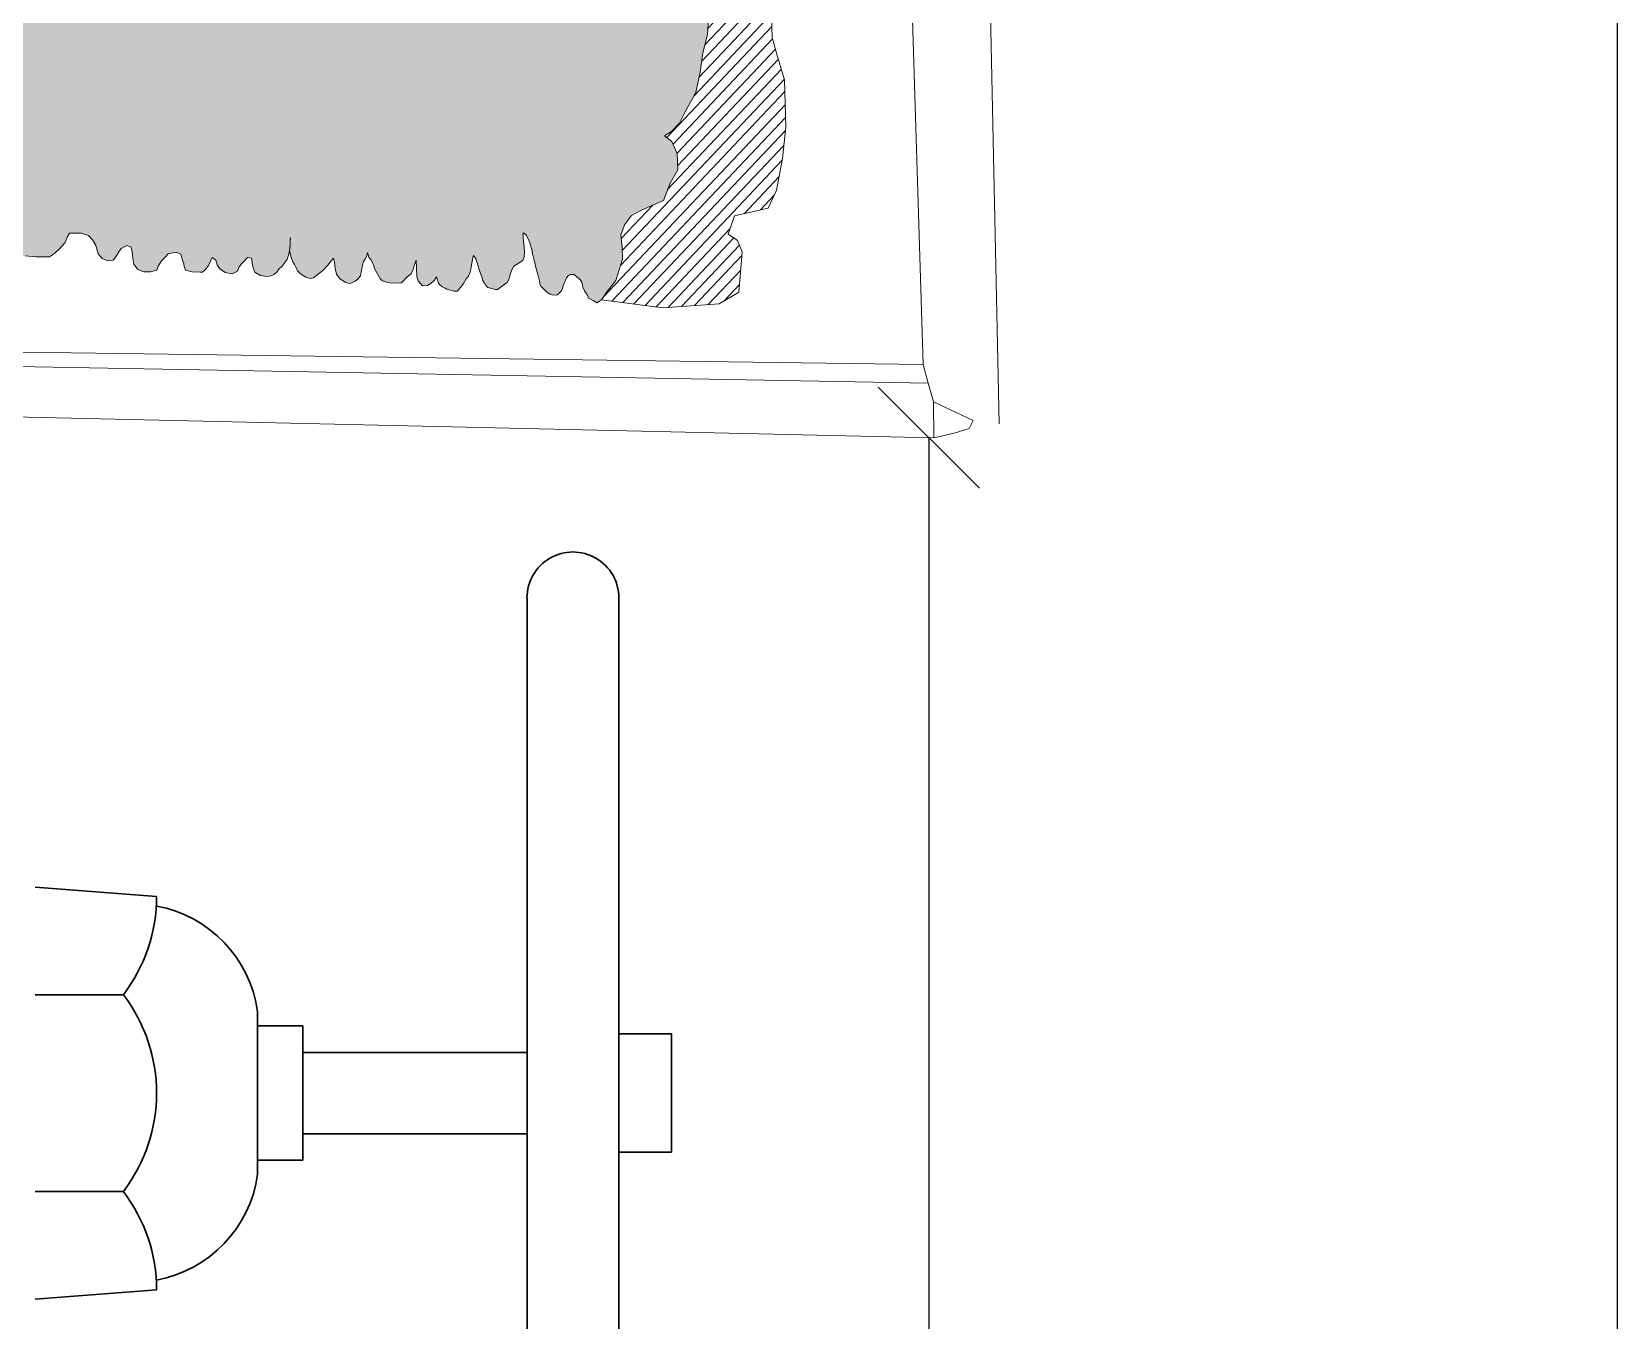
# Model space of a CAD drawing. Header units: inches. Extents: x -98933 to 1585249, y -3352739 to 192771.
# Drawn here: x -1420.5 to -1336.5, y 49264.7 to 49333 of the extents above; entities that cross this region are included whole.
import ezdxf

# ---------------------------------------------------------------- set-up
doc = ezdxf.new("R2010")
doc.units = ezdxf.units.IN
doc.header["$MEASUREMENT"] = 0
doc.header["$PDMODE"] = 35
doc.layers.get('0').update_dxf_attribs({"lineweight": 0})
doc.layers.get('Defpoints').update_dxf_attribs({"lineweight": 0})
for name, color, linetype, lineweight in [('DIM', 7, 'Continuous', 0), ('LAnding Valve', 7, 'Continuous', 0), ('Smoke Detector', 3, 'Continuous', 25)]:
    doc.layers.add(name, color=color, linetype=linetype, lineweight=lineweight)
doc.styles.get("Standard").update_dxf_attribs({"font": 'arialbd.ttf', "height": 24})
doc.dimstyles.new('1_4', dxfattribs={"dimtxt": 5, "dimasz": 2, "dimexe": 0, "dimexo": 1, "dimgap": 2, "dimtad": 0, "dimdec": 1, "dimzin": 3, "dimdsep": 46, "dimlunit": 4, "dimtxsty": 'Standard', "dimblk": 'OBLIQUE', "dimcen": 0, "dimclrd": 256, "dimclre": 256, "dimclrt": 142, "dimadec": 1, "dimazin": 1, "dimtfac": 0.5, "dimtdec": 1, "dimtix": 1, "dimtofl": 0, "dimtmove": 0, "dimatfit": 3, "dimfxl": 3, "dimtolj": 1, "dimtzin": 0, "dimlwd": -1, "dimlwe": -1, "dimarcsym": 0})

# ---------------------------------------------------------------- blocks, each defined once
blk = doc.blocks.new('A$C47451B56')
at = {"layer": 'LAnding Valve', "lineweight": 30}
for p, q in [((0.509, 14.309), (0.509, 4.577)), ((1.4, 14.309), (1.4, 4.577)), ((4.991, 11.415), (6.17, 11.505)), ((6.17, 10.461), (5.313, 10.461)), ((3.573, 10.158), (3.573, 8.855)), ((3.573, 10.158), (4.012, 10.158)), ((4.012, 10.294), (4.012, 8.719)), ((0, 10.08), (0, 8.934)), ((0.509, 10.08), (0, 10.08)), ((3.573, 9.901), (1.4, 9.901)), ((3.573, 9.113), (1.4, 9.113)), ((0.509, 8.934), (0, 8.934)), ((3.573, 8.855), (4.012, 8.855)), ((6.17, 8.553), (5.313, 8.553)), ((4.991, 7.598), (6.17, 7.508))]:
    blk.add_line(p, q, dxfattribs=at)
at = {"layer": 'LAnding Valve', "lineweight": 30, "extrusion": (0, 0, -1)}
for centre, major_axis, start_param, end_param in [((0.955, 14.309), (-0.315, 0.315), 5.497787, 8.63938), ((6.567, 11.415), (1.114, 1.114), 3.27652, 3.926991), ((5.212, 10.129), (-0.857, 0.857), 5.634863, 6.885427), ((6.567, 9.507), (1.114, 1.114), 3.27652, 4.577462), ((5.212, 8.885), (0.857, 0.857), 2.539351, 3.789915), ((6.567, 7.598), (-1.114, 1.114), 5.497787, 6.148258)]:
    blk.add_ellipse(centre, major_axis=major_axis, ratio=1, start_param=start_param, end_param=end_param, dxfattribs=at)
blk = doc.blocks.new('_Oblique')
at = {"color": 0, "linetype": 'ByBlock', "lineweight": -2}
blk.add_line((-0.5, -0.5), (0.5, 0.5), dxfattribs=at)
blk = doc.blocks.new('*D245')
at = {"ltscale": 100000, "transparency": 16777216}
for p, q in [((1274.282, 10680.88), (1274.278, 10680.88)), ((1274.278, 10680.88), (1274.278, 10662.268)), ((1274.278, 10626.254), (1274.278, 10644.865)), ((1274.283, 10626.254), (1274.278, 10626.254))]:
    blk.add_line(p, q, dxfattribs=at)
at = {"layer": 'Defpoints', "color": 0, "ltscale": 100000, "transparency": 16777216}
for p in [(1274.284, 10680.88, 2.965), (1274.278, 10626.254), (1274.284, 10626.254, 4.353)]:
    blk.add_point(p, dxfattribs=at)
at = {"ltscale": 100000, "transparency": 16777216, "xscale": 2, "yscale": 2, "zscale": 2}
for p, rotation in [((1274.278, 10680.88), 90), ((1274.278, 10626.254), 270)]:
    blk.add_blockref('_Oblique', p, dxfattribs=dict(at, rotation=rotation))
at = {"color": 10, "ltscale": 100000, "transparency": 16777216, "insert": (1274.278, 10653.567), "char_height": 5, "attachment_point": 5, "rotation": 90}
blk.add_mtext("\\A1;4'-0''", dxfattribs=at)
blk = doc.blocks.new('fg')
at = {"lineweight": 0}
blk.add_hatch(color=254, dxfattribs=at).paths.add_polyline_path([(1256.335, 10708.357), (1255.212, 10708.333), (1255.376, 10708.181), (1252.825, 10708.052), (1252.843, 10707.599), (1253.009, 10707.008), (1253.045, 10706.909), (1253.054, 10706.856), (1253.083, 10706.762), (1253.117, 10706.688), (1253.197, 10706.508), (1253.216, 10706.409), (1253.258, 10706.181), (1253.405, 10705.692), (1253.484, 10705.393), (1253.499, 10705.308), (1253.612, 10704.843), (1253.63, 10703.815), (1253.65, 10703.702), (1253.671, 10703.607), (1253.726, 10703.385), (1253.738, 10703.249), (1253.793, 10702.994), (1253.799, 10702.78), (1253.805, 10702.564), (1253.794, 10702.387), (1253.79, 10702.259), (1253.78, 10702.018), (1253.771, 10701.785), (1253.736, 10701.584), (1253.723, 10701.48), (1253.695, 10701.335), (1253.66, 10701.157), (1253.647, 10701.037), (1253.604, 10700.859), (1253.56, 10700.708), (1253.539, 10700.595), (1253.505, 10700.385), (1253.486, 10700.217), (1253.444, 10699.967), (1253.353, 10699.804), (1253.344, 10699.779), (1253.288, 10699.538), (1253.212, 10698.814), (1253.22, 10698.529), (1253.216, 10698.401), (1253.208, 10698.376), (1253.142, 10698.15), (1253.064, 10697.515), (1253.048, 10696.792), (1253.054, 10696.74), (1253.056, 10696.66), (1253.051, 10696.532), (1253.036, 10696.227), (1253.005, 10695.988), (1253.003, 10695.961), (1252.999, 10695.942), (1252.851, 10694.795), (1252.831, 10694.653), (1252.804, 10694.46), (1252.787, 10694.235), (1252.751, 10694.074), (1252.707, 10693.966), (1252.663, 10693.715), (1252.656, 10693.446), (1252.6, 10693.353), (1252.571, 10693.189), (1252.57, 10693.071), (1252.55, 10692.926), (1252.522, 10692.789), (1252.48, 10692.579), (1252.443, 10692.466), (1252.413, 10692.385), (1252.391, 10692.304), (1252.351, 10692.172), (1252.283, 10691.859), (1252.287, 10691.732), (1252.191, 10691.429), (1252.17, 10691.292), (1252.162, 10691.265), (1251.963, 10690.117), (1251.95, 10689.996), (1251.916, 10689.726), (1251.889, 10689.549), (1251.861, 10689.404), (1251.833, 10689.267), (1251.797, 10689.122), (1251.731, 10688.888), (1251.639, 10688.749), (1251.579, 10688.603), (1251.55, 10688.474), (1251.325, 10688.227), (1251.185, 10688.071), (1251.03, 10687.874), (1250.922, 10687.727), (1250.837, 10687.612), (1250.656, 10687.463), (1250.573, 10687.292), (1250.405, 10687.255), (1250.22, 10687.298), (1250.122, 10687.36), (1249.951, 10687.451), (1249.778, 10687.582), (1249.695, 10687.692), (1249.68, 10687.948), (1249.797, 10688.048), (1249.875, 10688.13), (1249.913, 10688.219), (1249.973, 10688.349), (1250.056, 10688.552), (1250.108, 10688.714), (1250.168, 10688.836), (1250.219, 10689.045), (1250.301, 10689.24), (1250.349, 10689.546), (1250.494, 10689.829), (1250.636, 10690.21), (1250.815, 10690.383), (1250.958, 10690.748), (1251.076, 10691.112), (1251.252, 10691.405), (1251.411, 10691.738), (1251.767, 10692.242), (1251.928, 10692.511), (1251.994, 10692.729), (1252.106, 10693.053), (1252.173, 10693.207), (1252.28, 10693.411), (1252.348, 10693.573), (1252.414, 10693.791), (1252.473, 10693.961), (1252.531, 10694.179), (1252.541, 10694.432), (1252.54, 10694.729), (1252.568, 10694.882), (1252.562, 10695.114), (1252.555, 10695.338), (1252.562, 10695.672), (1252.549, 10695.856), (1252.525, 10696.12), (1252.521, 10696.28), (1252.547, 10696.505), (1252.549, 10696.713), (1252.55, 10696.946), (1252.543, 10697.21), (1252.536, 10697.466), (1252.537, 10697.715), (1252.574, 10698.099), (1252.591, 10698.364), (1252.62, 10698.461), (1252.643, 10698.501), (1252.646, 10698.686), (1252.65, 10698.83), (1252.668, 10699.039), (1252.67, 10699.247), (1252.682, 10699.392), (1252.675, 10699.648), (1252.684, 10699.889), (1252.703, 10700.095), (1252.689, 10700.287), (1252.686, 10700.407), (1252.692, 10700.496), (1252.696, 10700.624), (1252.743, 10700.673), (1252.731, 10700.793), (1252.728, 10700.905), (1252.717, 10701.009), (1252.681, 10701.169), (1252.627, 10701.359), (1252.584, 10701.462), (1252.665, 10701.441), (1252.671, 10701.521), (1252.635, 10701.664), (1252.614, 10701.816), (1252.592, 10702.032), (1252.473, 10702.293), (1252.435, 10702.497), (1252.39, 10702.648), (1252.363, 10702.775), (1252.344, 10702.863), (1252.266, 10703.093), (1252.238, 10703.221), (1252.224, 10703.437), (1252.227, 10703.605), (1252.229, 10703.83), (1252.223, 10704.038), (1252.225, 10704.252), (1252.221, 10704.404), (1252.251, 10704.493), (1252.354, 10704.536), (1252.45, 10704.538), (1252.601, 10704.591), (1252.825, 10704.629), (1253.127, 10704.702), (1253.203, 10704.732), (1253.195, 10704.909), (1253.169, 10705.001), (1253.132, 10705.081), (1253.083, 10705.161), (1253.047, 10705.229), (1252.961, 10705.378), (1252.913, 10705.446), (1252.886, 10705.585), (1252.859, 10705.688), (1252.806, 10705.931), (1252.745, 10706.064), (1252.533, 10705.967), (1252.499, 10705.704), (1252.222, 10705.696), (1252.219, 10705.82), (1252.15, 10706.288), (1252.039, 10706.796), (1251.871, 10707.386), (1251.727, 10707.561), (1251.571, 10707.695), (1251.128, 10707.738), (1250.553, 10707.984), (1250.049, 10708.166), (1249.942, 10708.078), (1249.922, 10707.814), (1249.983, 10707.609), (1250.091, 10707.197), (1250.163, 10706.619), (1250.263, 10705.524), (1250.328, 10704.213), (1250.634, 10702.679), (1250.676, 10701.671), (1250.945, 10700.947), (1251.044, 10700.411), (1251.016, 10699.898), (1250.916, 10699.025), (1250.866, 10694.366), (1250.74, 10693.92), (1250.588, 10693.93), (1250.433, 10694.036), (1250.206, 10694.237), (1249.941, 10694.312), (1249.633, 10694.428), (1249.665, 10694.76), (1249.686, 10695.493), (1249.624, 10696.721), (1249.438, 10697.927), (1249.279, 10699.153), (1248.941, 10700.34), (1248.818, 10701.263), (1248.975, 10702.069), (1249.135, 10703.289), (1249.248, 10704.175), (1248.868, 10704.194), (1248.539, 10704.195), (1248.253, 10704.197), (1248.097, 10704.19), (1247.813, 10704.144), (1247.47, 10704.043), (1248.34, 10700.572), (1248.549, 10700.032), (1248.631, 10699.764), (1248.646, 10699.254), (1248.586, 10698.728), (1248.622, 10698.504), (1248.646, 10698.119), (1248.55, 10697.787), (1248.559, 10697.472), (1248.571, 10697.037), (1248.636, 10696.859), (1248.583, 10696.603), (1248.668, 10696.26), (1248.66, 10696.02), (1248.667, 10695.765), (1248.702, 10695.586), (1248.698, 10695.196), (1248.708, 10694.822), (1248.718, 10694.492), (1248.727, 10694.148), (1249.009, 10693.751), (1249.458, 10693.412), (1249.826, 10693.123), (1250.195, 10692.818), (1250.51, 10692.827), (1250.762, 10692.924), (1250.982, 10693.125), (1251.169, 10693.495), (1251.133, 10693.002), (1251.107, 10692.695), (1251.078, 10692.475), (1251.012, 10692.298), (1251.018, 10692.088), (1251.013, 10691.956), (1250.88, 10691.707), (1250.798, 10691.486), (1250.699, 10691.281), (1250.47, 10690.954), (1250.345, 10690.713), (1250.273, 10690.492), (1250.193, 10690.218), (1250.077, 10689.961), (1250.04, 10689.723), (1249.976, 10689.511), (1249.919, 10689.334), (1249.817, 10689.209), (1249.725, 10689.075), (1249.653, 10688.795), (1249.579, 10688.635), (1249.417, 10688.446), (1249.379, 10688.261), (1249.216, 10688.099), (1249.156, 10687.747), (1248.967, 10687.61), (1248.938, 10687.372), (1248.844, 10686.993), (1248.852, 10686.751), (1248.905, 10686.411), (1249.032, 10686.266), (1249.166, 10686.173), (1249.475, 10686.103), (1249.817, 10686.13), (1250.049, 10686.286), (1250.396, 10686.444), (1250.653, 10686.679), (1250.841, 10686.86), (1250.993, 10687.057), (1251.145, 10687.254), (1251.374, 10687.55), (1251.54, 10687.909), (1251.714, 10688.274), (1251.881, 10688.585), (1251.697, 10688.238), (1251.628, 10687.894), (1251.526, 10687.467), (1251.439, 10687.149), (1251.332, 10686.9), (1251.253, 10686.583), (1251.224, 10686.425), (1251.193, 10686.229), (1251.169, 10686.115), (1251.165, 10685.943), (1251.187, 10685.812), (1251.248, 10685.718), (1251.354, 10685.676), (1251.468, 10685.674), (1251.589, 10685.732), (1251.687, 10685.808), (1251.792, 10685.924), (1251.845, 10685.984), (1251.873, 10686.033), (1251.918, 10686.136), (1251.935, 10686.191), (1251.958, 10686.253), (1252.01, 10686.429), (1251.981, 10686.315), (1251.958, 10686.253), (1251.918, 10686.136), (1251.902, 10686.081), (1251.873, 10686.033), (1251.871, 10685.876), (1251.851, 10685.785), (1251.844, 10685.708), (1251.847, 10685.608), (1251.859, 10685.511), (1251.888, 10685.435), (1251.944, 10685.391), (1252.036, 10685.367), (1252.141, 10685.351), (1252.286, 10685.36), (1252.389, 10685.426), (1252.466, 10685.574), (1252.539, 10685.717), (1252.604, 10685.832), (1252.611, 10685.845), (1252.673, 10685.976), (1252.681, 10685.997), (1252.72, 10686.076), (1252.673, 10685.976), (1252.643, 10685.906), (1252.611, 10685.845), (1252.629, 10685.765), (1252.632, 10685.651), (1252.638, 10685.588), (1252.654, 10685.511), (1252.671, 10685.403), (1252.682, 10685.326), (1252.73, 10685.236), (1252.8, 10685.161), (1252.915, 10685.128), (1253.07, 10685.128), (1253.169, 10685.158), (1253.272, 10685.264), (1253.338, 10685.338), (1253.386, 10685.417), (1253.43, 10685.482), (1253.474, 10685.542), (1253.506, 10685.604), (1253.528, 10685.704), (1253.554, 10685.93), (1253.54, 10685.784), (1253.517, 10685.625), (1253.506, 10685.604), (1253.532, 10685.421), (1253.535, 10685.298), (1253.539, 10685.158), (1253.565, 10685.027), (1253.623, 10684.915), (1253.679, 10684.867), (1253.77, 10684.869), (1253.874, 10684.872), (1253.938, 10684.878), (1254.031, 10684.94), (1254.113, 10685.101), (1254.174, 10685.212), (1254.223, 10685.386), (1254.219, 10685.227), (1254.222, 10685.104), (1254.244, 10684.987), (1254.306, 10684.884), (1254.411, 10684.842), (1254.529, 10684.845), (1254.623, 10684.893), (1254.69, 10684.963), (1254.761, 10685.07), (1254.844, 10685.199), (1254.895, 10685.305), (1254.91, 10685.351), (1254.936, 10685.449), (1254.925, 10685.397), (1254.91, 10685.351), (1254.917, 10685.197), (1254.919, 10685.115), (1254.935, 10685.029), (1254.97, 10684.926), (1255.062, 10684.879), (1255.171, 10684.873), (1255.298, 10684.881), (1255.342, 10684.923), (1255.378, 10684.965), (1255.399, 10685.024), (1255.406, 10685.07), (1255.498, 10684.907), (1255.537, 10684.807), (1255.703, 10684.783), (1255.832, 10684.808), (1255.924, 10684.876), (1255.973, 10684.942), (1256.051, 10684.98), (1256.154, 10684.904), (1256.156, 10684.832), (1256.159, 10684.745), (1256.161, 10684.659), (1256.178, 10684.573), (1256.238, 10684.496), (1256.419, 10684.472), (1256.621, 10684.456), (1256.801, 10684.454), (1256.895, 10684.457), (1256.994, 10684.524), (1257.099, 10684.621), (1257.204, 10684.739), (1257.244, 10684.841), (1257.292, 10684.921), (1257.379, 10684.924), (1257.523, 10684.921), (1257.669, 10684.874), (1257.75, 10684.79), (1257.811, 10684.677), (1257.859, 10684.512), (1257.941, 10684.421), (1258.05, 10684.374), (1258.158, 10684.391), (1258.22, 10684.472), (1258.269, 10684.553), (1258.317, 10684.619), (1258.424, 10684.68), (1258.511, 10684.646), (1258.528, 10684.546), (1258.546, 10684.431), (1258.564, 10684.309), (1258.646, 10684.203), (1258.763, 10684.156), (1258.892, 10684.16), (1259.021, 10684.192), (1259.048, 10684.272), (1259.11, 10684.375), (1259.187, 10684.456), (1259.243, 10684.515), (1259.4, 10684.549), (1259.495, 10684.508), (1259.527, 10684.387), (1259.551, 10684.315), (1259.56, 10684.265), (1259.583, 10684.194), (1259.714, 10684.161), (1259.873, 10684.151), (1259.923, 10684.153), (1259.983, 10684.204), (1260.039, 10684.285), (1260.073, 10684.358), (1260.114, 10684.445), (1260.187, 10684.39), (1260.211, 10684.297), (1260.264, 10684.219), (1260.367, 10684.143), (1260.505, 10684.118), (1260.611, 10684.171), (1260.645, 10684.259), (1260.694, 10684.318), (1260.743, 10684.37), (1260.813, 10684.444), (1260.892, 10684.431), (1260.919, 10684.259), (1260.958, 10684.152), (1261.068, 10684.084), (1261.184, 10684.069), (1261.281, 10684.08), (1261.333, 10684.109), (1261.398, 10684.161), (1261.43, 10684.212), (1261.498, 10684.272), (1261.557, 10684.349), (1261.592, 10684.403), (1261.63, 10684.512), (1261.644, 10684.585), (1261.652, 10684.663), (1261.655, 10684.71), (1261.656, 10684.786), (1261.66, 10684.836), (1261.656, 10684.748), (1261.655, 10684.71), (1261.65, 10684.616), (1261.644, 10684.585), (1261.668, 10684.466), (1261.68, 10684.428), (1261.704, 10684.359), (1261.739, 10684.301), (1261.78, 10684.225), (1261.801, 10684.181), (1261.861, 10684.116), (1261.963, 10684.055), (1262.047, 10684.027), (1262.114, 10684.04), (1262.152, 10684.074), (1262.301, 10684.184), (1262.398, 10684.288), (1262.465, 10684.378), (1262.51, 10684.426), (1262.528, 10684.353), (1262.543, 10684.226), (1262.573, 10684.111), (1262.638, 10684.02), (1262.752, 10683.946), (1262.822, 10683.925), (1262.876, 10683.942), (1262.941, 10683.971), (1262.99, 10684.011), (1263.042, 10684.078), (1263.059, 10684.159), (1263.073, 10684.222), (1263.086, 10684.295), (1263.104, 10684.362), (1263.137, 10684.409), (1263.163, 10684.456), (1263.177, 10684.506), (1263.184, 10684.538), (1263.21, 10684.446), (1263.254, 10684.397), (1263.282, 10684.336), (1263.299, 10684.294), (1263.32, 10684.225), (1263.386, 10684.103), (1263.438, 10684.016), (1263.478, 10683.982), (1263.536, 10683.964), (1263.656, 10683.933), (1263.857, 10683.943), (1263.969, 10684.058), (1264.045, 10684.118), (1264.085, 10684.208), (1264.106, 10684.282), (1264.142, 10684.391), (1264.161, 10684.066), (1264.184, 10683.979), (1264.267, 10683.881), (1264.368, 10683.89), (1264.441, 10683.933), (1264.507, 10683.995), (1264.545, 10684.057), (1264.56, 10684.024), (1264.582, 10683.95), (1264.596, 10683.917), (1264.659, 10683.865), (1264.72, 10683.833), (1264.754, 10683.814), (1264.89, 10683.777), (1264.957, 10683.779), (1265.036, 10683.862), (1265.081, 10683.931), (1265.133, 10684.02), (1265.178, 10684.075), (1265.21, 10684.15), (1265.216, 10684.177), (1265.228, 10684.217), (1265.245, 10684.332), (1265.251, 10684.366), (1265.268, 10684.468), (1265.281, 10684.481), (1265.324, 10684.415), (1265.353, 10684.335), (1265.39, 10684.208), (1265.413, 10684.128), (1265.441, 10684.062), (1265.464, 10683.988), (1265.492, 10683.935), (1265.506, 10683.909), (1265.541, 10683.869), (1265.562, 10683.85), (1265.711, 10683.807), (1265.752, 10683.808), (1265.943, 10683.948), (1265.975, 10684.01), (1266.006, 10684.125), (1266.037, 10684.2), (1266.076, 10684.268), (1266.254, 10684.381), (1266.279, 10684.456), (1266.283, 10684.563), (1266.272, 10684.711), (1266.264, 10684.758), (1266.262, 10684.832), (1266.26, 10684.893), (1266.259, 10684.933), (1266.321, 10684.889), (1266.371, 10684.781), (1266.393, 10684.735), (1266.438, 10684.574), (1266.446, 10684.501), (1266.454, 10684.467), (1266.477, 10684.387), (1266.515, 10684.22), (1266.552, 10684.107), (1266.575, 10683.999), (1266.59, 10683.946), (1266.591, 10683.919), (1266.612, 10683.873), (1266.73, 10683.755), (1266.795, 10683.716), (1266.824, 10683.702), (1266.894, 10683.696), (1266.935, 10683.705), (1266.966, 10683.73), (1266.989, 10683.759), (1267.023, 10683.793), (1267.039, 10683.831), (1267.05, 10683.887), (1267.074, 10683.949), (1267.093, 10683.987), (1267.115, 10684.043), (1267.152, 10684.082), (1267.192, 10684.104), (1267.23, 10684.105), (1267.268, 10684.103), (1267.289, 10684.083), (1267.322, 10684.061), (1267.352, 10684.035), (1267.391, 10683.992), (1267.416, 10683.952), (1267.432, 10683.897), (1267.439, 10683.854), (1267.473, 10683.782), (1267.489, 10683.747), (1267.531, 10683.699), (1267.553, 10683.638), (1267.645, 10683.591), (1267.716, 10683.547), (1267.805, 10683.607), (1267.864, 10683.688), (1267.892, 10683.735), (1267.94, 10683.798), (1268.088, 10683.989), (1268.223, 10684.406), (1268.216, 10684.646), (1268.189, 10684.885), (1268.264, 10685.087), (1268.399, 10685.271), (1268.596, 10685.377), (1269.031, 10685.569), (1269.162, 10685.912), (1269.314, 10686.177), (1269.305, 10686.496), (1269.199, 10686.733), (1269.055, 10686.849), (1269.193, 10686.933), (1269.348, 10687.097), (1269.462, 10687.321), (1269.672, 10687.706), (1269.76, 10688.109), (1269.81, 10688.49), (1269.9, 10688.853), (1269.928, 10689.273), (1269.931, 10689.873), (1269.919, 10690.313), (1269.861, 10690.951), (1269.884, 10691.539), (1269.973, 10691.942), (1270.103, 10691.565), (1270.273, 10691.21), (1270.635, 10691.161), (1270.675, 10691.162), (1270.852, 10691.287), (1271.067, 10691.473), (1271.12, 10691.734), (1271.127, 10692.174), (1271.033, 10692.691), (1270.928, 10692.868), (1270.804, 10693.005), (1270.595, 10693.319), (1270.551, 10693.458), (1270.467, 10693.595), (1270.265, 10694.378), (1270.171, 10694.875), (1270.074, 10695.473), (1269.937, 10696.069), (1269.654, 10696.874), (1269.497, 10697.489), (1269.444, 10697.948), (1269.296, 10698.223), (1269.144, 10698.639), (1269.035, 10698.956), (1268.947, 10699.253), (1268.904, 10699.352), (1268.879, 10699.531), (1268.825, 10700.01), (1268.778, 10700.268), (1268.669, 10700.585), (1268.562, 10700.822), (1268.433, 10701.152), (1268.16, 10701.689), (1267.916, 10702.198), (1267.792, 10702.51), (1267.668, 10702.851), (1267.511, 10703.306), (1267.412, 10703.79), (1267.407, 10703.962), (1267.395, 10704.364), (1267.386, 10704.708), (1267.375, 10705.08), (1267.369, 10705.309), (1267.448, 10705.541), (1267.527, 10705.802), (1267.723, 10706.008), (1267.803, 10706.211), (1267.829, 10706.298), (1267.938, 10706.53), (1267.742, 10706.554), (1267.464, 10706.546), (1267.186, 10706.538), (1266.889, 10706.53), (1266.591, 10706.527), (1266.611, 10706.46), (1266.615, 10706.339), (1266.631, 10706.206), (1266.676, 10705.88), (1266.691, 10705.783), (1266.718, 10705.687), (1266.723, 10705.505), (1266.753, 10705.311), (1266.862, 10704.951), (1266.867, 10704.779), (1266.87, 10704.664), (1266.875, 10704.492), (1266.88, 10704.32), (1266.882, 10704.234), (1266.889, 10704.005), (1266.893, 10703.862), (1266.87, 10703.632), (1266.878, 10703.374), (1266.829, 10703.057), (1266.782, 10702.683), (1266.762, 10702.367), (1266.742, 10702.079), (1266.752, 10701.707), (1266.57, 10701.042), (1266.565, 10701.214), (1266.552, 10701.672), (1266.621, 10702.305), (1266.605, 10702.85), (1266.563, 10703.336), (1266.661, 10703.941), (1266.639, 10704.715), (1266.566, 10705.258), (1266.47, 10705.6), (1266.282, 10706.168), (1266.218, 10706.424), (1266.149, 10706.824), (1266.109, 10707.225), (1266.071, 10707.539), (1266.058, 10708.026), (1266.021, 10708.312), (1265.984, 10708.598), (1265.974, 10708.97), (1265.932, 10709.678), (1265.922, 10709.715), (1265.905, 10709.73), (1265.871, 10709.791), (1265.854, 10709.819), (1265.772, 10709.837), (1265.69, 10709.852), (1265.555, 10709.848), (1265.721, 10708.435)])
h = blk.add_hatch(dxfattribs=at)
h.set_pattern_fill('ANSI31', color=253, scale=0.124894, angle=-358.3895, style=0)
h.set_pattern_definition([(46.6105, (1280.85482, 10664.21773), (-0.1299008, 0.1227959), [])])
h.paths.add_polyline_path([(1269.193, 10704.16), (1269.22, 10704.782), (1269.384, 10705.275), (1269.391, 10705.92), (1268.645, 10706.936), (1268.432, 10706.732), (1268.177, 10706.605), (1267.938, 10706.53), (1267.829, 10706.298), (1267.803, 10706.211), (1267.723, 10706.008), (1267.527, 10705.802), (1267.448, 10705.541), (1267.369, 10705.309), (1267.375, 10705.08), (1267.386, 10704.708), (1267.395, 10704.364), (1267.407, 10703.962), (1267.412, 10703.79), (1267.511, 10703.306), (1267.668, 10702.851), (1267.792, 10702.51), (1267.916, 10702.198), (1268.16, 10701.689), (1268.433, 10701.152), (1268.562, 10700.822), (1268.669, 10700.585), (1268.778, 10700.268), (1268.825, 10700.01), (1268.879, 10699.531), (1268.904, 10699.352), (1268.947, 10699.253), (1269.035, 10698.956), (1269.144, 10698.639), (1269.296, 10698.223), (1269.444, 10697.948), (1269.497, 10697.489), (1269.654, 10696.874), (1269.937, 10696.069), (1270.074, 10695.473), (1270.171, 10694.875), (1270.265, 10694.378), (1270.467, 10693.595), (1270.551, 10693.458), (1270.595, 10693.319), (1270.804, 10693.005), (1270.928, 10692.868), (1271.033, 10692.691), (1271.127, 10692.174), (1271.12, 10691.734), (1271.067, 10691.473), (1270.852, 10691.287), (1270.675, 10691.162), (1270.635, 10691.161), (1270.273, 10691.21), (1270.103, 10691.565), (1269.973, 10691.942), (1269.884, 10691.539), (1269.861, 10690.951), (1269.919, 10690.313), (1269.931, 10689.873), (1269.928, 10689.273), (1269.9, 10688.853), (1269.81, 10688.49), (1269.76, 10688.109), (1269.672, 10687.706), (1269.462, 10687.321), (1269.348, 10687.097), (1269.193, 10686.933), (1269.055, 10686.849), (1269.199, 10686.733), (1269.305, 10686.496), (1269.314, 10686.177), (1269.162, 10685.912), (1269.031, 10685.569), (1268.596, 10685.377), (1268.399, 10685.271), (1268.264, 10685.087), (1268.189, 10684.885), (1268.216, 10684.646), (1268.223, 10684.406), (1268.088, 10683.989), (1267.94, 10683.798), (1267.892, 10683.735), (1267.864, 10683.688), (1267.805, 10683.607), (1269.022, 10683.448), (1270.131, 10683.524), (1270.524, 10683.757), (1270.591, 10684.557), (1270.496, 10684.777), (1270.314, 10684.905), (1270.437, 10685.263), (1271.1, 10685.415), (1271.267, 10685.775), (1271.383, 10686.399), (1271.454, 10687.022), (1271.428, 10687.954), (1271.281, 10688.438), (1271.182, 10688.79), (1271.17, 10689.233), (1271.289, 10689.725), (1271.353, 10690.614), (1271.416, 10691.548), (1271.444, 10692.126), (1271.339, 10694.191), (1271.042, 10695.292), (1270.76, 10695.817), (1270.586, 10697.276), (1270.389, 10697.981), (1270.145, 10698.729), (1269.962, 10698.945), (1269.855, 10699.564), (1269.393, 10700.216), (1269.284, 10700.923), (1269.259, 10701.81), (1269.242, 10702.431), (1269.21, 10703.54)])
for p, q in [((1274.166, 10682.328, 2.965), (1272.95, 10721.728, 2.965)), ((1275.666, 10681.155, 2.965), (1274.825, 10721.413, 2.965)), ((1269.9, 10688.853, 2.965), (1269.928, 10689.273, 2.965)), ((1271.182, 10688.79, 2.965), (1271.17, 10689.233, 2.965)), ((1269.81, 10688.49, 2.965), (1269.9, 10688.853, 2.965)), ((1271.281, 10688.438, 2.965), (1271.182, 10688.79, 2.965)), ((1269.76, 10688.109, 2.965), (1269.81, 10688.49, 2.965)), ((1271.428, 10687.954, 2.965), (1271.281, 10688.438, 2.965)), ((1269.672, 10687.706, 2.965), (1269.76, 10688.109, 2.965)), ((1271.454, 10687.022, 2.965), (1271.428, 10687.954, 2.965)), ((1269.462, 10687.321, 2.965), (1269.672, 10687.706, 2.965)), ((1269.348, 10687.097, 2.965), (1269.462, 10687.321, 2.965)), ((1269.193, 10686.933, 2.965), (1269.348, 10687.097, 2.965)), ((1271.383, 10686.399, 2.965), (1271.454, 10687.022, 2.965)), ((1269.055, 10686.849, 2.965), (1269.193, 10686.933, 2.965)), ((1269.199, 10686.733, 2.965), (1269.055, 10686.849, 2.965)), ((1269.305, 10686.496, 2.965), (1269.199, 10686.733, 2.965)), ((1269.314, 10686.177, 2.965), (1269.305, 10686.496, 2.965)), ((1271.267, 10685.775, 2.965), (1271.383, 10686.399, 2.965)), ((1269.162, 10685.912, 2.965), (1269.314, 10686.177, 2.965)), ((1269.031, 10685.569, 2.965), (1269.162, 10685.912, 2.965)), ((1271.1, 10685.415, 2.965), (1271.267, 10685.775, 2.965)), ((1268.399, 10685.271, 2.965), (1268.596, 10685.377, 2.965)), ((1268.596, 10685.377, 2.965), (1269.031, 10685.569, 2.965)), ((1270.437, 10685.263, 2.965), (1271.1, 10685.415, 2.965)), ((1268.189, 10684.885, 2.965), (1268.264, 10685.087, 2.965)), ((1268.264, 10685.087, 2.965), (1268.399, 10685.271, 2.965)), ((1270.314, 10684.905, 2.965), (1270.437, 10685.263, 2.965)), ((1257.204, 10684.739, 2.965), (1257.244, 10684.841, 2.965)), ((1257.244, 10684.841, 2.965), (1257.292, 10684.921, 2.965)), ((1257.292, 10684.921, 2.965), (1257.379, 10684.924, 2.965)), ((1257.379, 10684.924, 2.965), (1257.523, 10684.921, 2.965)), ((1257.523, 10684.921, 2.965), (1257.669, 10684.874, 2.965)), ((1257.669, 10684.874, 2.965), (1257.75, 10684.79, 2.965)), ((1257.75, 10684.79, 2.965), (1257.811, 10684.677, 2.965)), ((1261.655, 10684.71, 2.965), (1261.656, 10684.786, 2.965)), ((1261.656, 10684.748, 2.965), (1261.655, 10684.71, 2.965)), ((1261.656, 10684.786, 2.965), (1261.66, 10684.836, 2.965)), ((1261.66, 10684.836, 2.965), (1261.656, 10684.748, 2.965)), ((1266.26, 10684.893, 2.965), (1266.259, 10684.933, 2.965)), ((1266.259, 10684.933, 2.965), (1266.314, 10684.894, 2.965)), ((1266.262, 10684.832, 2.965), (1266.26, 10684.893, 2.965)), ((1266.264, 10684.758, 2.965), (1266.262, 10684.832, 2.965)), ((1266.272, 10684.711, 2.965), (1266.264, 10684.758, 2.965)), ((1266.314, 10684.894, 2.965), (1266.328, 10684.874, 2.965)), ((1266.328, 10684.874, 2.965), (1266.371, 10684.781, 2.965)), ((1266.371, 10684.781, 2.965), (1266.393, 10684.735, 2.965)), ((1268.216, 10684.646, 2.965), (1268.189, 10684.885, 2.965)), ((1270.496, 10684.777, 2.965), (1270.314, 10684.905, 2.965)), ((1270.591, 10684.557, 2.965), (1270.496, 10684.777, 2.965)), ((1256.419, 10684.472, 2.965), (1256.621, 10684.456, 2.965)), ((1256.621, 10684.456, 2.965), (1256.801, 10684.454, 2.965)), ((1256.801, 10684.454, 2.965), (1256.895, 10684.457, 2.965)), ((1256.895, 10684.457, 2.965), (1256.994, 10684.524, 2.965)), ((1256.994, 10684.524, 2.965), (1257.099, 10684.621, 2.965)), ((1257.099, 10684.621, 2.965), (1257.204, 10684.739, 2.965)), ((1257.811, 10684.677, 2.965), (1257.859, 10684.512, 2.965)), ((1257.859, 10684.512, 2.965), (1257.941, 10684.421, 2.965)), ((1258.158, 10684.391, 2.965), (1258.22, 10684.472, 2.965)), ((1258.22, 10684.472, 2.965), (1258.269, 10684.553, 2.965)), ((1258.269, 10684.553, 2.965), (1258.317, 10684.619, 2.965)), ((1258.317, 10684.619, 2.965), (1258.424, 10684.68, 2.965)), ((1258.424, 10684.68, 2.965), (1258.511, 10684.646, 2.965)), ((1258.511, 10684.646, 2.965), (1258.528, 10684.546, 2.965)), ((1258.528, 10684.546, 2.965), (1258.546, 10684.431, 2.965)), ((1258.546, 10684.431, 2.965), (1258.564, 10684.309, 2.965)), ((1259.11, 10684.375, 2.965), (1259.187, 10684.456, 2.965)), ((1259.187, 10684.456, 2.965), (1259.243, 10684.515, 2.965)), ((1259.243, 10684.515, 2.965), (1259.4, 10684.549, 2.965)), ((1259.243, 10684.515, 2.965), (1259.243, 10684.515, 2.965)), ((1259.4, 10684.549, 2.965), (1259.495, 10684.508, 2.965)), ((1259.495, 10684.508, 2.965), (1259.495, 10684.508, 2.965)), ((1259.495, 10684.508, 2.965), (1259.527, 10684.387, 2.965)), ((1260.073, 10684.358, 2.965), (1260.114, 10684.445, 2.965)), ((1260.114, 10684.445, 2.965), (1260.187, 10684.39, 2.965)), ((1260.743, 10684.37, 2.965), (1260.813, 10684.444, 2.965)), ((1260.813, 10684.444, 2.965), (1260.892, 10684.431, 2.965)), ((1260.892, 10684.431, 2.965), (1260.919, 10684.259, 2.965)), ((1261.592, 10684.403, 2.965), (1261.63, 10684.512, 2.965)), ((1261.63, 10684.512, 2.965), (1261.65, 10684.616, 2.965)), ((1261.652, 10684.663, 2.965), (1261.644, 10684.585, 2.965)), ((1261.644, 10684.585, 2.965), (1261.668, 10684.466, 2.965)), ((1261.65, 10684.616, 2.965), (1261.655, 10684.71, 2.965)), ((1261.655, 10684.71, 2.965), (1261.652, 10684.663, 2.965)), ((1261.668, 10684.466, 2.965), (1261.68, 10684.428, 2.965)), ((1261.68, 10684.428, 2.965), (1261.704, 10684.359, 2.965)), ((1263.137, 10684.409, 2.965), (1263.163, 10684.456, 2.965)), ((1263.163, 10684.456, 2.965), (1263.177, 10684.506, 2.965)), ((1263.177, 10684.506, 2.965), (1263.184, 10684.538, 2.965)), ((1263.184, 10684.538, 2.965), (1263.21, 10684.446, 2.965)), ((1263.21, 10684.446, 2.965), (1263.254, 10684.397, 2.965)), ((1265.251, 10684.366, 2.965), (1265.268, 10684.468, 2.965)), ((1265.268, 10684.468, 2.965), (1265.281, 10684.481, 2.965)), ((1265.281, 10684.481, 2.965), (1265.324, 10684.415, 2.965)), ((1266.254, 10684.381, 2.965), (1266.279, 10684.456, 2.965)), ((1266.283, 10684.563, 2.965), (1266.272, 10684.711, 2.965)), ((1266.279, 10684.456, 2.965), (1266.283, 10684.563, 2.965)), ((1266.393, 10684.735, 2.965), (1266.438, 10684.574, 2.965)), ((1266.438, 10684.574, 2.965), (1266.446, 10684.501, 2.965)), ((1266.446, 10684.501, 2.965), (1266.454, 10684.467, 2.965)), ((1266.454, 10684.467, 2.965), (1266.477, 10684.387, 2.965)), ((1268.223, 10684.406, 2.965), (1268.216, 10684.646, 2.965)), ((1270.524, 10683.757, 2.965), (1270.591, 10684.557, 2.965)), ((1257.941, 10684.421, 2.965), (1258.05, 10684.374, 2.965)), ((1258.05, 10684.374, 2.965), (1258.158, 10684.391, 2.965)), ((1258.564, 10684.309, 2.965), (1258.646, 10684.203, 2.965)), ((1258.646, 10684.203, 2.965), (1258.763, 10684.156, 2.965)), ((1258.763, 10684.156, 2.965), (1258.892, 10684.16, 2.965)), ((1258.892, 10684.16, 2.965), (1259.021, 10684.192, 2.965)), ((1259.021, 10684.192, 2.965), (1259.048, 10684.272, 2.965)), ((1259.048, 10684.272, 2.965), (1259.11, 10684.375, 2.965)), ((1259.527, 10684.387, 2.965), (1259.551, 10684.315, 2.965)), ((1259.551, 10684.315, 2.965), (1259.56, 10684.265, 2.965)), ((1259.56, 10684.265, 2.965), (1259.583, 10684.194, 2.965)), ((1259.583, 10684.194, 2.965), (1259.714, 10684.161, 2.965)), ((1259.714, 10684.161, 2.965), (1259.873, 10684.151, 2.965)), ((1259.873, 10684.151, 2.965), (1259.923, 10684.153, 2.965)), ((1259.923, 10684.153, 2.965), (1259.983, 10684.204, 2.965)), ((1259.983, 10684.204, 2.965), (1260.039, 10684.285, 2.965)), ((1260.039, 10684.285, 2.965), (1260.073, 10684.358, 2.965)), ((1260.187, 10684.39, 2.965), (1260.211, 10684.297, 2.965)), ((1260.211, 10684.297, 2.965), (1260.264, 10684.219, 2.965)), ((1260.264, 10684.219, 2.965), (1260.367, 10684.143, 2.965)), ((1260.367, 10684.143, 2.965), (1260.505, 10684.118, 2.965)), ((1260.505, 10684.118, 2.965), (1260.611, 10684.171, 2.965)), ((1260.611, 10684.171, 2.965), (1260.645, 10684.259, 2.965)), ((1260.645, 10684.259, 2.965), (1260.694, 10684.318, 2.965)), ((1260.694, 10684.318, 2.965), (1260.743, 10684.37, 2.965)), ((1260.743, 10684.37, 2.965), (1260.743, 10684.37, 2.965)), ((1260.919, 10684.259, 2.965), (1260.958, 10684.152, 2.965)), ((1260.958, 10684.152, 2.965), (1261.068, 10684.084, 2.965)), ((1261.333, 10684.109, 2.965), (1261.398, 10684.161, 2.965)), ((1261.398, 10684.161, 2.965), (1261.43, 10684.212, 2.965)), ((1261.43, 10684.212, 2.965), (1261.498, 10684.272, 2.965)), ((1261.498, 10684.272, 2.965), (1261.557, 10684.349, 2.965)), ((1261.557, 10684.349, 2.965), (1261.592, 10684.403, 2.965)), ((1261.704, 10684.359, 2.965), (1261.739, 10684.301, 2.965)), ((1261.739, 10684.301, 2.965), (1261.78, 10684.225, 2.965)), ((1261.78, 10684.225, 2.965), (1261.801, 10684.181, 2.965)), ((1261.801, 10684.181, 2.965), (1261.861, 10684.116, 2.965)), ((1261.861, 10684.116, 2.965), (1261.963, 10684.055, 2.965)), ((1262.152, 10684.074, 2.965), (1262.301, 10684.184, 2.965)), ((1262.301, 10684.184, 2.965), (1262.398, 10684.288, 2.965)), ((1262.398, 10684.288, 2.965), (1262.465, 10684.378, 2.965)), ((1262.465, 10684.378, 2.965), (1262.51, 10684.426, 2.965)), ((1262.51, 10684.426, 2.965), (1262.528, 10684.353, 2.965)), ((1262.528, 10684.353, 2.965), (1262.543, 10684.226, 2.965)), ((1262.543, 10684.226, 2.965), (1262.573, 10684.111, 2.965)), ((1263.042, 10684.078, 2.965), (1263.059, 10684.159, 2.965)), ((1263.059, 10684.159, 2.965), (1263.073, 10684.222, 2.965)), ((1263.073, 10684.222, 2.965), (1263.086, 10684.295, 2.965)), ((1263.086, 10684.295, 2.965), (1263.104, 10684.362, 2.965)), ((1263.104, 10684.362, 2.965), (1263.137, 10684.409, 2.965)), ((1263.254, 10684.397, 2.965), (1263.282, 10684.336, 2.965)), ((1263.282, 10684.336, 2.965), (1263.299, 10684.294, 2.965)), ((1263.299, 10684.294, 2.965), (1263.32, 10684.225, 2.965)), ((1263.32, 10684.225, 2.965), (1263.386, 10684.103, 2.965)), ((1263.969, 10684.058, 2.965), (1264.045, 10684.118, 2.965)), ((1264.045, 10684.118, 2.965), (1264.085, 10684.208, 2.965)), ((1264.085, 10684.208, 2.965), (1264.106, 10684.282, 2.965)), ((1264.106, 10684.282, 2.965), (1264.142, 10684.391, 2.965)), ((1264.142, 10684.391, 2.965), (1264.161, 10684.066, 2.965)), ((1265.178, 10684.075, 2.965), (1265.21, 10684.15, 2.965)), ((1265.21, 10684.15, 2.965), (1265.216, 10684.177, 2.965)), ((1265.216, 10684.177, 2.965), (1265.228, 10684.217, 2.965)), ((1265.228, 10684.217, 2.965), (1265.245, 10684.332, 2.965)), ((1265.245, 10684.332, 2.965), (1265.251, 10684.366, 2.965)), ((1265.324, 10684.415, 2.965), (1265.353, 10684.335, 2.965)), ((1265.353, 10684.335, 2.965), (1265.39, 10684.208, 2.965)), ((1265.39, 10684.208, 2.965), (1265.413, 10684.128, 2.965)), ((1265.413, 10684.128, 2.965), (1265.441, 10684.062, 2.965)), ((1265.975, 10684.01, 2.965), (1266.006, 10684.125, 2.965)), ((1266.006, 10684.125, 2.965), (1266.037, 10684.2, 2.965)), ((1266.037, 10684.2, 2.965), (1266.076, 10684.268, 2.965)), ((1266.076, 10684.268, 2.965), (1266.254, 10684.381, 2.965)), ((1266.477, 10684.387, 2.965), (1266.515, 10684.22, 2.965)), ((1266.515, 10684.22, 2.965), (1266.552, 10684.107, 2.965)), ((1268.088, 10683.989, 2.965), (1268.223, 10684.406, 2.965)), ((1261.068, 10684.084, 2.965), (1261.184, 10684.069, 2.965)), ((1261.184, 10684.069, 2.965), (1261.281, 10684.08, 2.965)), ((1261.281, 10684.08, 2.965), (1261.333, 10684.109, 2.965)), ((1261.963, 10684.055, 2.965), (1262.047, 10684.027, 2.965)), ((1262.047, 10684.027, 2.965), (1262.114, 10684.04, 2.965)), ((1262.114, 10684.04, 2.965), (1262.152, 10684.074, 2.965)), ((1262.573, 10684.111, 2.965), (1262.638, 10684.02, 2.965)), ((1262.638, 10684.02, 2.965), (1262.752, 10683.946, 2.965)), ((1262.752, 10683.946, 2.965), (1262.822, 10683.925, 2.965)), ((1262.822, 10683.925, 2.965), (1262.876, 10683.942, 2.965)), ((1262.876, 10683.942, 2.965), (1262.941, 10683.971, 2.965)), ((1262.941, 10683.971, 2.965), (1262.99, 10684.011, 2.965)), ((1262.99, 10684.011, 2.965), (1263.042, 10684.078, 2.965)), ((1263.386, 10684.103, 2.965), (1263.438, 10684.016, 2.965)), ((1263.438, 10684.016, 2.965), (1263.478, 10683.982, 2.965)), ((1263.478, 10683.982, 2.965), (1263.536, 10683.964, 2.965)), ((1263.536, 10683.964, 2.965), (1263.656, 10683.933, 2.965)), ((1263.656, 10683.933, 2.965), (1263.857, 10683.943, 2.965)), ((1263.857, 10683.943, 2.965), (1263.969, 10684.058, 2.965)), ((1264.161, 10684.066, 2.965), (1264.184, 10683.979, 2.965)), ((1264.184, 10683.979, 2.965), (1264.267, 10683.881, 2.965)), ((1264.267, 10683.881, 2.965), (1264.368, 10683.89, 2.965)), ((1264.368, 10683.89, 2.965), (1264.441, 10683.933, 2.965)), ((1264.441, 10683.933, 2.965), (1264.507, 10683.995, 2.965)), ((1264.507, 10683.995, 2.965), (1264.545, 10684.057, 2.965)), ((1264.545, 10684.057, 2.965), (1264.56, 10684.024, 2.965)), ((1264.56, 10684.024, 2.965), (1264.582, 10683.95, 2.965)), ((1264.582, 10683.95, 2.965), (1264.596, 10683.917, 2.965)), ((1264.596, 10683.917, 2.965), (1264.659, 10683.865, 2.965)), ((1264.659, 10683.865, 2.965), (1264.72, 10683.833, 2.965)), ((1264.72, 10683.833, 2.965), (1264.754, 10683.814, 2.965)), ((1264.754, 10683.814, 2.965), (1264.89, 10683.777, 2.965)), ((1264.957, 10683.779, 2.965), (1265.036, 10683.862, 2.965)), ((1265.036, 10683.862, 2.965), (1265.081, 10683.931, 2.965)), ((1265.081, 10683.931, 2.965), (1265.133, 10684.02, 2.965)), ((1265.133, 10684.02, 2.965), (1265.178, 10684.075, 2.965)), ((1265.441, 10684.062, 2.965), (1265.464, 10683.988, 2.965)), ((1265.464, 10683.988, 2.965), (1265.492, 10683.935, 2.965)), ((1265.492, 10683.935, 2.965), (1265.506, 10683.909, 2.965)), ((1265.506, 10683.909, 2.965), (1265.541, 10683.869, 2.965)), ((1265.541, 10683.869, 2.965), (1265.562, 10683.85, 2.965)), ((1265.562, 10683.85, 2.965), (1265.711, 10683.807, 2.965)), ((1265.711, 10683.807, 2.965), (1265.752, 10683.808, 2.965)), ((1265.752, 10683.808, 2.965), (1265.943, 10683.948, 2.965)), ((1265.943, 10683.948, 2.965), (1265.975, 10684.01, 2.965)), ((1266.552, 10684.107, 2.965), (1266.575, 10683.999, 2.965)), ((1266.575, 10683.999, 2.965), (1266.59, 10683.946, 2.965)), ((1266.59, 10683.946, 2.965), (1266.591, 10683.919, 2.965)), ((1266.591, 10683.919, 2.965), (1266.612, 10683.873, 2.965)), ((1266.612, 10683.873, 2.965), (1266.73, 10683.755, 2.965)), ((1267.023, 10683.793, 2.965), (1267.039, 10683.831, 2.965)), ((1267.039, 10683.831, 2.965), (1267.05, 10683.887, 2.965)), ((1267.05, 10683.887, 2.965), (1267.074, 10683.949, 2.965)), ((1267.074, 10683.949, 2.965), (1267.093, 10683.987, 2.965)), ((1267.093, 10683.987, 2.965), (1267.115, 10684.043, 2.965)), ((1267.115, 10684.043, 2.965), (1267.141, 10684.07, 2.965)), ((1267.141, 10684.07, 2.965), (1267.169, 10684.091, 2.965)), ((1267.169, 10684.091, 2.965), (1267.192, 10684.104, 2.965)), ((1267.192, 10684.104, 2.965), (1267.23, 10684.105, 2.965)), ((1267.23, 10684.105, 2.965), (1267.268, 10684.103, 2.965)), ((1267.268, 10684.103, 2.965), (1267.289, 10684.083, 2.965)), ((1267.289, 10684.083, 2.965), (1267.322, 10684.061, 2.965)), ((1267.322, 10684.061, 2.965), (1267.352, 10684.035, 2.965)), ((1267.352, 10684.035, 2.965), (1267.391, 10683.992, 2.965)), ((1267.391, 10683.992, 2.965), (1267.416, 10683.952, 2.965)), ((1267.416, 10683.952, 2.965), (1267.432, 10683.897, 2.965)), ((1267.432, 10683.897, 2.965), (1267.439, 10683.854, 2.965)), ((1267.439, 10683.854, 2.965), (1267.473, 10683.782, 2.965)), ((1267.94, 10683.798, 2.965), (1268.088, 10683.989, 2.965)), ((1264.89, 10683.777, 2.965), (1264.957, 10683.779, 2.965)), ((1266.73, 10683.755, 2.965), (1266.795, 10683.716, 2.965)), ((1266.795, 10683.716, 2.965), (1266.824, 10683.702, 2.965)), ((1266.824, 10683.702, 2.965), (1266.894, 10683.696, 2.965)), ((1266.894, 10683.696, 2.965), (1266.935, 10683.705, 2.965)), ((1266.935, 10683.705, 2.965), (1266.966, 10683.73, 2.965)), ((1266.966, 10683.73, 2.965), (1266.989, 10683.759, 2.965)), ((1266.989, 10683.759, 2.965), (1267.023, 10683.793, 2.965)), ((1267.473, 10683.782, 2.965), (1267.489, 10683.747, 2.965)), ((1267.489, 10683.747, 2.965), (1267.531, 10683.699, 2.965)), ((1267.531, 10683.699, 2.965), (1267.553, 10683.638, 2.965)), ((1267.553, 10683.638, 2.965), (1267.645, 10683.591, 2.965)), ((1267.645, 10683.591, 2.965), (1267.716, 10683.547, 2.965)), ((1267.716, 10683.547, 2.965), (1267.805, 10683.607, 2.965)), ((1267.805, 10683.607, 2.965), (1267.864, 10683.688, 2.965)), ((1267.805, 10683.607, 2.965), (1269.022, 10683.448, 2.965)), ((1267.864, 10683.688, 2.965), (1267.892, 10683.735, 2.965)), ((1267.892, 10683.735, 2.965), (1267.94, 10683.798, 2.965)), ((1269.022, 10683.448, 2.965), (1270.131, 10683.524, 2.965)), ((1270.131, 10683.524, 2.965), (1270.524, 10683.757, 2.965)), ((1274.267, 10681.957, 2.965), (1241.926, 10682.547, 2.965)), ((1242.163, 10682.763, 2.965), (1274.166, 10682.328, 2.965)), ((1274.267, 10681.957, 2.965), (1274.166, 10682.328, 2.965)), ((1274.367, 10681.586, 2.965), (1274.267, 10681.957, 2.965)), ((1241.41, 10681.623, 2.965), (1274.374, 10680.876, 2.965)), ((1241.41, 10681.623, 2.965), (1274.374, 10680.876, 2.965)), ((1275.152, 10681.222, 2.965), (1274.367, 10681.586, 2.965)), ((1274.374, 10680.876, 2.965), (1274.367, 10681.586, 2.965)), ((1274.778, 10680.971, 2.965), (1275.077, 10681.063, 2.965)), ((1274.778, 10680.971, 2.965), (1275.077, 10681.063, 2.965)), ((1275.077, 10681.063, 2.965), (1275.152, 10681.222, 2.965)), ((1275.077, 10681.063, 2.965), (1275.152, 10681.222, 2.965)), ((1274.284, 10680.88, 2.965), (1274.284, 10680.88, 2.965)), ((1274.374, 10680.876, 2.965), (1274.778, 10680.971, 2.965)), ((1274.374, 10680.876, 2.965), (1274.778, 10680.971, 2.965))]:
    blk.add_line(p, q, dxfattribs=at)
at = {"layer": 'LAnding Valve', "color": 3, "lineweight": 0, "extrusion": (0, 0, -1), "xscale": 2.038764495951909, "yscale": 2.038764495951909, "zscale": -2.038764495957384}
blk.add_blockref('A$C47451B56', (-1269.19, 10648.539, -2.965), dxfattribs=at)
at = {"color": 201, "ltscale": 100000}
dim = blk.add_linear_dim(base=(1274.278, 10626.254), p1=(1274.284, 10680.88, 2.965), p2=(1274.284, 10626.254, 4.353), angle=90, text="4'-0''", dimstyle='1_4', override={"dimdec": 0, "dimclrt": 10, "dimtdec": 0, "dimfxl": 100, "dimfxlon": 1, "dimarcsym": 1}, dxfattribs=at)
dim.commit()
dim.dimension.update_dxf_attribs({"geometry": '*D245', "text_midpoint": (1274.278, 10653.567)})

msp = doc.modelspace()

# ---------------------------------------------------------------- linework, layer by layer
at = {"layer": 'DIM', "color": 7, "lineweight": -2}
msp.add_line((-1336.472, 49528.659), (-1336.472, 49096.416), dxfattribs=at)

# ---------------------------------------------------------------- block references
at = {"layer": 'Smoke Detector', "color": 10, "linetype": 'ByBlock', "lineweight": -2, "xscale": 2.679875733330846, "yscale": 2.679875734029338, "zscale": 2.679875733652017}
msp.add_blockref('fg', (-4787.845, 20688.07, -279.728), dxfattribs=at)

doc.saveas('drawing.dxf')
